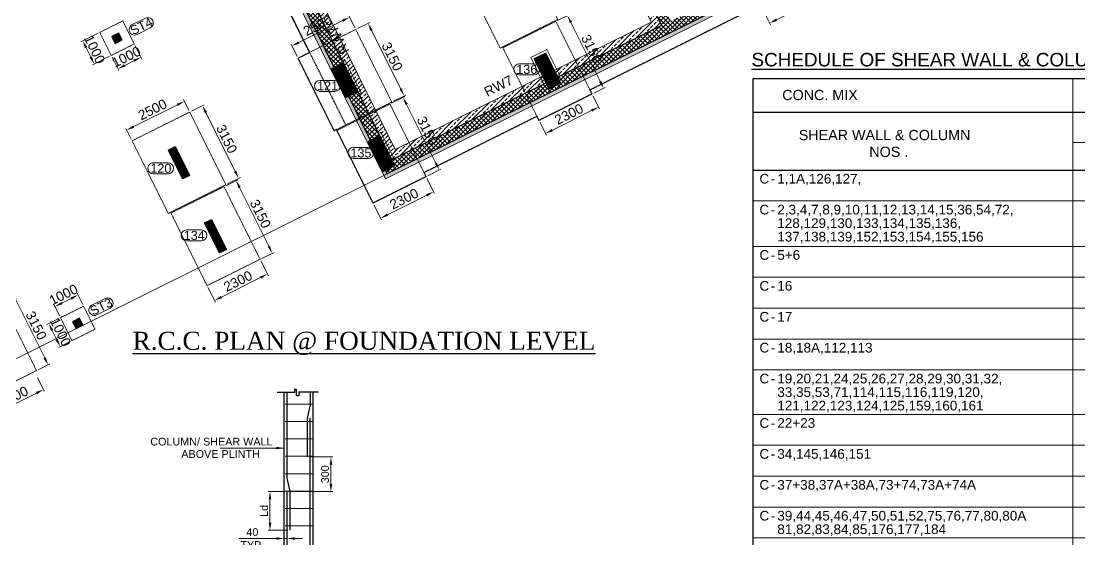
# Model space of a CAD drawing. Header units: millimetres. Extents: x 99112 to 332273, y 431815 to 552227.
# Drawn here: x 173091 to 214210, y 471820 to 491959 of the extents above; entities that cross this region are included whole.
import ezdxf
from ezdxf.enums import TextEntityAlignment as Align

# ---------------------------------------------------------------- set-up
doc = ezdxf.new("R2010")
doc.units = ezdxf.units.MM
doc.header["$LTSCALE"] = 100
doc.header["$MEASUREMENT"] = 0
doc.linetypes.add('HIDDEN', pattern=[0.375, 0.25, -0.125])
for name, color, linetype in [('AHC-ELE-2', 1, 'Continuous'), ('Col. sch.', 4, 'Continuous'), ('SBC-TREINF TXT', 7, 'Continuous')]:
    doc.layers.add(name, color=color, linetype=linetype)
for name, color, linetype, lineweight in [('COL HATCH', 67, 'Continuous', 25), ('colno', 11, 'Continuous', 15), ('COLUMN', 84, 'Continuous', 30), ('COLUMN COVER', 2, 'Continuous', 20), ('DIM', 8, 'Continuous', 13), ('FOOTING', 12, 'HIDDEN', 20), ('HATCH', 251, 'Continuous', 9), ('LINE- 1', 7, 'Continuous', 25), ('LINE- 2', 35, 'Continuous', 13), ('LINKS', 3, 'Continuous', 18), ('MAIN TEXT', 6, 'Continuous', 30), ('PEDESTAL HATCH', 59, 'Continuous', 13), ('RAFT', 42, 'HIDDEN', 30), ('REINF', 4, 'Continuous', 30), ('RET WALL', 31, 'Continuous', 30), ('RET WALL HATCH', 57, 'Continuous', 13), ('STUB', 2, 'Continuous', 30), ('TEXT', 255, 'Continuous', 25)]:
    doc.layers.add(name, color=color, linetype=linetype, lineweight=lineweight)
doc.styles.add('ARIAL', font='arial.ttf')
doc.styles.add('TIMES NEW ROMAN', font='times.ttf', dxfattribs={"width": 0.8, "height": 12})
doc.dimstyles.new('100', dxfattribs={"dimscale": 100, "dimtxt": 2, "dimasz": 2, "dimexe": 0.5, "dimexo": 0.5, "dimgap": 0.5, "dimtad": 1, "dimdec": 0, "dimzin": 3, "dimdsep": 46, "dimtxsty": 'ARIAL', "dimcen": 0, "dimdle": 1, "dimclrd": 256, "dimclre": 256, "dimclrt": 4, "dimadec": 0, "dimazin": 0, "dimtfac": 1, "dimtdec": 0, "dimtmove": 0, "dimatfit": 3, "dimfxl": 0, "dimtolj": 1, "dimtzin": 0, "dimlwd": -1, "dimlwe": -1, "dimarcsym": 0})
doc.dimstyles.new('150', dxfattribs={"dimscale": 150, "dimtxt": 2.5, "dimasz": 2, "dimexe": 0.5, "dimexo": 0.5, "dimgap": 0.5, "dimtad": 1, "dimdec": 0, "dimzin": 3, "dimdsep": 46, "dimtxsty": 'ARIAL', "dimcen": 0, "dimdle": 1, "dimclrd": 256, "dimclre": 256, "dimclrt": 4, "dimadec": 0, "dimazin": 0, "dimtfac": 1, "dimtdec": 0, "dimtmove": 0, "dimatfit": 3, "dimfxl": 0, "dimtolj": 1, "dimtzin": 0, "dimlwd": -1, "dimlwe": -1, "dimarcsym": 0})

# ---------------------------------------------------------------- blocks, each defined once
blk = doc.blocks.new('*D242')
at = {"layer": 'DIM', "transparency": 16777216}
for p, q in [((172351, 481244), (172801, 481468)), ((172868, 481166), (174004, 478883)), ((173755, 478424), (174205, 478648))]:
    blk.add_line(p, q, dxfattribs=at)
for points in [[(172912, 481188), (172823, 481144), (172734, 481434)], [(173959, 478861), (174049, 478905), (174138, 478615)]]:
    blk.add_solid(points, dxfattribs=at)
at = {"layer": 'DIM', "color": 4, "transparency": 16777216, "insert": (173675, 480143), "char_height": 375, "attachment_point": 5, "rotation": 296.467, "style": 'ARIAL'}
blk.add_mtext('\\A1;3150', dxfattribs=at)
blk = doc.blocks.new('*D243')
at = {"layer": 'DIM', "transparency": 16777216}
for p, q in [((173722, 478122), (173988, 477586)), ((173686, 477519), (172165, 476762)), ((171663, 477096), (171929, 476561))]:
    blk.add_line(p, q, dxfattribs=at)
for points in [[(173709, 477474), (173664, 477564), (173955, 477653)], [(172142, 476806), (172187, 476717), (171896, 476628)]]:
    blk.add_solid(points, dxfattribs=at)
at = {"layer": 'DIM', "color": 4, "transparency": 16777216, "insert": (172807, 477379), "char_height": 375, "attachment_point": 5, "rotation": 26.467, "style": 'ARIAL'}
blk.add_mtext('\\A1;2300', dxfattribs=at)
blk = doc.blocks.new('*D244')
at = {"layer": 'DIM', "transparency": 16777216}
for p, q in [((179604, 488497), (179397, 488912)), ((179162, 488712), (177461, 487865)), ((177366, 487382), (177159, 487798))]:
    blk.add_line(p, q, dxfattribs=at)
for points in [[(179184, 488667), (179140, 488756), (179431, 488845)], [(177439, 487910), (177484, 487820), (177193, 487731)]]:
    blk.add_solid(points, dxfattribs=at)
at = {"layer": 'DIM', "color": 4, "transparency": 16777216, "insert": (178193, 488527), "char_height": 375, "attachment_point": 5, "rotation": 26.467, "style": 'ARIAL'}
blk.add_mtext('\\A1;2500', dxfattribs=at)
blk = doc.blocks.new('*D245')
at = {"layer": 'DIM', "transparency": 16777216}
for p, q in [((179705, 488463), (180201, 488710)), ((180268, 488408), (181404, 486125)), ((181109, 485643), (181605, 485890))]:
    blk.add_line(p, q, dxfattribs=at)
for points in [[(180312, 488430), (180223, 488386), (180134, 488677)], [(181359, 486103), (181449, 486148), (181538, 485857)]]:
    blk.add_solid(points, dxfattribs=at)
at = {"layer": 'DIM', "color": 4, "transparency": 16777216, "insert": (181075, 487385), "char_height": 375, "attachment_point": 5, "rotation": 296.467, "style": 'ARIAL'}
blk.add_mtext('\\A1;3150', dxfattribs=at)
blk = doc.blocks.new('*D246')
at = {"layer": 'DIM', "transparency": 16777216}
for p, q in [((181035, 485567), (181509, 485803)), ((181575, 485501), (182712, 483218)), ((182439, 482747), (182912, 482983))]:
    blk.add_line(p, q, dxfattribs=at)
for points in [[(181620, 485523), (181530, 485479), (181441, 485770)], [(182667, 483196), (182756, 483241), (182845, 482950)]]:
    blk.add_solid(points, dxfattribs=at)
at = {"layer": 'DIM', "color": 4, "transparency": 16777216, "insert": (182382, 484478), "char_height": 375, "attachment_point": 5, "rotation": 296.467, "style": 'ARIAL'}
blk.add_mtext('\\A1;3150', dxfattribs=at)
blk = doc.blocks.new('*D247')
at = {"layer": 'DIM', "transparency": 16777216}
for p, q in [((182405, 482647), (182692, 482071)), ((182390, 482004), (180868, 481247)), ((180346, 481622), (180633, 481046))]:
    blk.add_line(p, q, dxfattribs=at)
for points in [[(182412, 481960), (182367, 482049), (182658, 482138)], [(180846, 481291), (180890, 481202), (180599, 481113)]]:
    blk.add_solid(points, dxfattribs=at)
at = {"layer": 'DIM', "color": 4, "transparency": 16777216, "insert": (181510, 481864), "char_height": 375, "attachment_point": 5, "rotation": 26.467, "style": 'ARIAL'}
blk.add_mtext('\\A1;2300', dxfattribs=at)
blk = doc.blocks.new('*D248')
at = {"layer": 'DIM', "transparency": 16777216}
for p, q in [((185579, 491979), (183878, 491132)), ((186050, 491706), (185814, 492180)), ((183812, 490591), (183576, 491065))]:
    blk.add_line(p, q, dxfattribs=at)
for points in [[(185601, 491934), (185556, 492023), (185847, 492112)], [(183855, 491177), (183900, 491087), (183609, 490998)]]:
    blk.add_solid(points, dxfattribs=at)
at = {"layer": 'DIM', "color": 4, "transparency": 16777216, "insert": (184609, 491794), "char_height": 375, "attachment_point": 5, "rotation": 26.467, "style": 'ARIAL'}
blk.add_mtext('\\A1;2500', dxfattribs=at)
blk = doc.blocks.new('*D249')
at = {"layer": 'DIM', "transparency": 16777216}
for p, q in [((186150, 491672), (186629, 491910)), ((186695, 491608), (187832, 489325)), ((187554, 488852), (188033, 489090))]:
    blk.add_line(p, q, dxfattribs=at)
for points in [[(186740, 491630), (186651, 491586), (186562, 491877)], [(187787, 489303), (187877, 489348), (187966, 489057)]]:
    blk.add_solid(points, dxfattribs=at)
at = {"layer": 'DIM', "color": 4, "transparency": 16777216, "insert": (187502, 490586), "char_height": 375, "attachment_point": 5, "rotation": 296.467, "style": 'ARIAL'}
blk.add_mtext('\\A1;3150', dxfattribs=at)
blk = doc.blocks.new('*D250')
at = {"layer": 'DIM', "transparency": 16777216}
for p, q in [((187480, 488776), (187993, 489032)), ((188060, 488730), (189197, 486447)), ((188884, 485956), (189397, 486212))]:
    blk.add_line(p, q, dxfattribs=at)
for points in [[(188105, 488752), (188015, 488707), (187926, 488998)], [(189152, 486425), (189241, 486469), (189330, 486178)]]:
    blk.add_solid(points, dxfattribs=at)
at = {"layer": 'DIM', "color": 4, "transparency": 16777216, "insert": (188867, 487707), "char_height": 375, "attachment_point": 5, "rotation": 296.467, "style": 'ARIAL'}
blk.add_mtext('\\A1;3150', dxfattribs=at)
blk = doc.blocks.new('*D251')
at = {"layer": 'DIM', "transparency": 16777216}
for p, q in [((188850, 485856), (189144, 485267)), ((188842, 485200), (187320, 484442)), ((186791, 484831), (187085, 484242))]:
    blk.add_line(p, q, dxfattribs=at)
for points in [[(188864, 485155), (188819, 485245), (189110, 485334)], [(187298, 484487), (187342, 484398), (187051, 484309)]]:
    blk.add_solid(points, dxfattribs=at)
at = {"layer": 'DIM', "color": 4, "transparency": 16777216, "insert": (187962, 485060), "char_height": 375, "attachment_point": 5, "rotation": 26.467, "style": 'ARIAL'}
blk.add_mtext('\\A1;2300', dxfattribs=at)
blk = doc.blocks.new('*D254')
at = {"layer": 'DIM', "transparency": 16777216}
for p, q in [((193926, 491985), (194377, 492210)), ((194443, 491908), (195580, 489625)), ((195329, 489165), (195780, 489390))]:
    blk.add_line(p, q, dxfattribs=at)
for points in [[(194488, 491930), (194398, 491885), (194309, 492176)], [(195535, 489603), (195624, 489647), (195713, 489356)]]:
    blk.add_solid(points, dxfattribs=at)
at = {"layer": 'DIM', "color": 4, "transparency": 16777216, "insert": (195250, 490885), "char_height": 375, "attachment_point": 5, "rotation": 296.467, "style": 'ARIAL'}
blk.add_mtext('\\A1;3150', dxfattribs=at)
blk = doc.blocks.new('*D255')
at = {"layer": 'DIM', "transparency": 16777216}
for p, q in [((195296, 489065), (195549, 488556)), ((195247, 488489), (193725, 487731)), ((193237, 488040), (193490, 487531))]:
    blk.add_line(p, q, dxfattribs=at)
for points in [[(195269, 488444), (195225, 488534), (195516, 488623)], [(193703, 487776), (193748, 487687), (193457, 487598)]]:
    blk.add_solid(points, dxfattribs=at)
at = {"layer": 'DIM', "color": 4, "transparency": 16777216, "insert": (194367, 488349), "char_height": 375, "attachment_point": 5, "rotation": 26.467, "style": 'ARIAL'}
blk.add_mtext('\\A1;2300', dxfattribs=at)
blk = doc.blocks.new('*D259')
at = {"layer": 'DIM', "transparency": 16777216}
for p, q in [((203979, 493388), (204252, 492840)), ((203950, 492774), (202428, 492016)), ((201920, 492363), (202193, 491815))]:
    blk.add_line(p, q, dxfattribs=at)
for points in [[(203972, 492729), (203927, 492819), (204218, 492907)], [(202406, 492061), (202450, 491971), (202159, 491882)]]:
    blk.add_solid(points, dxfattribs=at)
at = {"layer": 'DIM', "color": 4, "transparency": 16777216, "insert": (203070, 492634), "char_height": 375, "attachment_point": 5, "rotation": 26.467, "style": 'ARIAL'}
blk.add_mtext('\\A1;2300', dxfattribs=at)
blk = doc.blocks.new('stp layout 12-03-19')
at = {"layer": 'PEDESTAL HATCH'}
h = blk.add_hatch(dxfattribs=at)
h.set_pattern_fill('ANSI33', color=256, scale=1000, style=0)
h.set_pattern_definition([(45, (285009.31, 520902.9), (-176.7767, 176.7767), []), (45, (285186.1, 520902.9), (-176.7767, 176.7767), [125, -62.5])])
h.paths.add_polyline_path([(45610, 38360), (2450, 38360), (2450, 38210), (45460, 38210), (45460, 5123.4), (35024.9, 2902), (6395.8, -11351.3), (1546.4, -1611), (12736.3, 3960.1), (14777.9, -140.6), (18985.3, 1954.1), (21618.3, -3326), (21883.3, -3193.8), (19118.7, 2359.3), (14912.6, 261.8), (12936.7, 4230.6), (1345.3, -1543.6), (6328.3, -11552.5), (35074.7, 2759.3), (45610, 5002)])
h = blk.add_hatch(dxfattribs=at)
h.set_pattern_fill('ANSI33', color=256, scale=1000, style=0)
h.set_pattern_definition([(45, (52048.63, 152289.1), (-176.7767, 176.7767), []), (45, (52225.4, 152289.1), (-176.7767, 176.7767), [125, -62.5])])
h.paths.add_polyline_path([(12555.5, 3425.8), (10528, 2416.2), (2082, -1789.3), (6575.6, -10815), (17049.3, -5600.5), (14416.1, -311.5)])
h.paths.add_polyline_path([(10661.7, 2147.7), (12420.6, 3023.5), (14147.6, -445.2), (16647, -5465.7), (6710.4, -10412.7), (2484.3, -1924.1)], flags=16)
h.paths.add_polyline_path([(8965.1, -902, -1), (7980.7, -902, -1)], flags=0)
h.paths.add_polyline_path([(9678, 904.3), (11823.7, 904.3), (11823.7, -245.8), (9678, -245.8)], flags=0)
h.paths.add_polyline_path([(9629.9, -169.1), (11949.9, -169), (11949.8, 413.1), (9629.9, 412.9)], flags=8)
h.paths.add_polyline_path([(9602.5, 358.9), (11861.3, 359.1), (11861.3, 933.5), (9602.5, 933.3)], flags=8)
h.paths.add_polyline_path([(10237.3, -8495.2), (11447.3, -7892.8), (11196.5, -7389.2), (9986.6, -7991.7)], flags=8)
h.paths.add_polyline_path([(5057.3, -6631.6), (4454.8, -5421.6), (3951.3, -5672.3), (4553.7, -6882.3)], flags=8)
h.paths.add_polyline_path([(8885.6, -919.4), (11435.3, -919.2), (11435.2, -344.8), (8885.5, -345)], flags=8)
h.paths.add_polyline_path([(9196.1, -1424.4), (11014.6, -1424.3), (11014.5, -861.8), (9196.1, -861.9)], flags=8)
at = {"layer": 'RET WALL HATCH'}
h = blk.add_hatch(dxfattribs=at)
h.set_pattern_fill('ANSI37', color=256, scale=1000, style=0)
h.set_pattern_definition([(45, (285009.31, 661434.82), (-88.388348, 88.388348), []), (135, (285009.31, 661434.82), (-88.388348, -88.388348), [])])
h.paths.add_polyline_path([(33350, 37710), (36800, 37710), (36800, 37810), (45060, 37810), (45060, 5447.2), (34892, 3282.7), (21618.2, -3325.8), (18985.3, 1954.1), (14777.9, -140.6), (12735, 3962.6), (1546.4, -1611), (6395.8, -11351.3), (35024.9, 2902), (45460, 5123.4), (45460, 38210), (2450, 38210), (2450, 5860), (33350, 5860)])
h.paths.add_polyline_path([(32950, 25560), (14600, 25560), (14600, 31460), (32950, 31460)], flags=16)
h.paths.add_polyline_path([(32950, 31960), (14600, 31960), (14600, 37710), (32950, 37710)], flags=16)
h.paths.add_polyline_path([(32950, 25060), (32950, 19110), (14600, 19110), (14600, 25060)], flags=16)
h.paths.add_polyline_path([(32950, 18710), (32950, 6260), (24400, 6260), (24400, 18710)], flags=16)
h.paths.add_polyline_path([(24000, 18710), (24000, 6260), (14600, 6260), (14600, 18710)], flags=16)
h.paths.add_polyline_path([(14200, 25510), (2850, 25510), (2850, 25110), (14200, 25110), (14200, 19110), (2850, 19110), (2850, 18710), (14200, 18710), (14200, 6260), (2850, 6260), (2850, 37810), (14200, 37810), (14200, 31910), (2850, 31910), (2850, 31510), (14200, 31510)], flags=16)
h.paths.add_polyline_path([(18805.5, 1417.7), (21256.7, -3505.8), (17407.4, -5422.2), (14956.1, -498.7)], flags=16)
h.paths.add_polyline_path([(12555.5, 3425.8), (14416.1, -311.5), (17049.3, -5600.5), (6575.6, -10815), (2082, -1789.3), (10528, 2416.2)], flags=16)
at = {"layer": 'HATCH'}
blk.add_lwpolyline([(522.2, -900), (3380.7, -6641.5), (2933.1, -6864.4), (4337, -9684.2), (4426.5, -9639.6), (5846, -12490.8), (7904.9, -11465.8), (7826.9, -11309.1), (12213.4, -9125.2), (12291.4, -9281.9), (14350.3, -8256.8), (14272.3, -8100.2), (20896.7, -4802.1)], dxfattribs=at)
at = {"layer": 'PEDESTAL HATCH', "elevation": -389.1}
blk.add_lwpolyline([(2450, 38210), (2450, 38360), (45610, 38360), (45610, 5002), (35074.7, 2759.3), (6328.3, -11552.5), (1345.3, -1543.6)], dxfattribs=at)
at = {"layer": 'PEDESTAL HATCH'}
blk.add_lwpolyline([(16647, -5465.7), (6710.4, -10412.7), (2484.3, -1924.1), (10661.7, 2147.7), (12420.6, 3023.5), (14147.6, -445.2)], close=True, dxfattribs=at)
at = {"layer": 'RAFT', "elevation": -389.1}
blk.add_lwpolyline([(33787.5, 1615.7), (29401, -568.1), (29479, -724.8), (27420.1, -1749.9), (27342.1, -1593.2), (22955.7, -3777), (23033.6, -3933.7), (20974.7, -4958.8), (20896.7, -4802.1), (14272.3, -8100.2), (14350.3, -8256.8), (12291.4, -9281.9), (12213.4, -9125.2), (7826.9, -11309.1), (7904.9, -11465.8), (5846, -12490.8), (4426.5, -9639.6), (4337, -9684.2), (2933.1, -6864.4), (3380.7, -6641.5), (522.2, -900), (-900, -900), (-900, 561)], dxfattribs=at)
at = {"layer": 'RAFT', "linetype": 'HIDDEN'}
blk.add_lwpolyline([(522.2, -900), (4800.2, -9492.7)], dxfattribs=at)
at = {"layer": 'RAFT'}
blk.add_lwpolyline([(4426.5, -9639.6), (4337, -9684.2), (2933.1, -6864.3), (3141.2, -6760.7)], dxfattribs=at)
at = {"layer": 'RET WALL'}
for points in [[(34892, 3282.7), (45060, 5447.2), (45060, 37810), (36800, 37810), (36800, 37710), (33350, 37710), (33350, 5860), (2450, 5860), (2450, 38210), (45460, 38210), (45460, 5123.4), (35024.9, 2902), (6395.8, -11351.3), (1546.4, -1611), (12735, 3962.6), (14777.9, -140.6), (18985.3, 1954.1), (21618.2, -3325.8), (34892, 3282.7)], [(17049.3, -5600.5), (6575.6, -10815), (2082, -1789.3), (10528, 2416.2), (12555.5, 3425.8), (14416.1, -311.5), (17049.3, -5600.5)]]:
    blk.add_lwpolyline(points, dxfattribs=at)
at = {"layer": 'TEXT', "style": 'ARIAL'}
for rotation, p in [(116.47, (4931.6, -6589.4)), (26.47, (10279.4, -8369.5))]:
    blk.add_text('RW7', height=375, rotation=rotation, dxfattribs=at).set_placement(p)
blk = doc.blocks.new('*D892')
at = {"layer": 'DIM', "transparency": 16777216}
for p, q in [((-350, 23332), (-789, 23332)), ((-739, 23132), (-739, 22532)), ((-275, 22332), (-789, 22332))]:
    blk.add_line(p, q, dxfattribs=at)
for points in [[(-705, 23132), (-772, 23132), (-739, 23332)], [(-772, 22532), (-705, 22532), (-739, 22332)]]:
    blk.add_solid(points, dxfattribs=at)
at = {"layer": 'DIM', "color": 4, "transparency": 16777216, "insert": (-890, 22832), "char_height": 200, "attachment_point": 5, "rotation": 90, "style": 'ARIAL'}
blk.add_mtext('\\A1;Ld', dxfattribs=at)
blk = doc.blocks.new('*D893')
at = {"layer": 'DIM', "transparency": 16777216}
for p, q in [((275, 24232), (889, 24232)), ((839, 23532), (839, 24032)), ((-250, 23332), (889, 23332))]:
    blk.add_line(p, q, dxfattribs=at)
for points in [[(873, 24032), (806, 24032), (839, 24232)], [(806, 23532), (873, 23532), (839, 23332)]]:
    blk.add_solid(points, dxfattribs=at)
at = {"layer": 'DIM', "color": 4, "transparency": 16777216, "insert": (687, 23782), "char_height": 200, "attachment_point": 5, "rotation": 90, "style": 'ARIAL'}
blk.add_mtext('\\A1;300', dxfattribs=at)
blk = doc.blocks.new('Z$W@#0EFB04CB')
at = {"layer": 'COLUMN COVER'}
for points in [[(49910, -45622), (49398, -44592), (48771, -44904), (49284, -45934)], [(41455, -45017), (41544, -44972), (42190, -46270), (42101, -46315)], [(43465, -48830), (42953, -47801), (42863, -47846)]]:
    blk.add_lwpolyline(points, dxfattribs=at)
blk = doc.blocks.new('Z$W@#0B193674')
at = {"layer": 'HATCH', "linetype": 'Continuous', "ltscale": 1000}
blk.add_lwpolyline([(50, 150), (-38300, 150, 0.414214), (-42600, -4150), (-42600, -40327, 0.41467), (-10475, -72402, 0.115605), (3770, -69040), (43196, -49411)], format="xyb", dxfattribs=at)
blk = doc.blocks.new('Z$W@#1A410294')
at = {"layer": 'HATCH'}
blk.add_blockref('Z$W@#0B193674', (26325, 68068), dxfattribs=at)
blk = doc.blocks.new('*D820')
at = {"layer": 'DIM', "transparency": 16777216}
for p, q in [((176076, 491489), (175415, 491161)), ((175616, 490925), (175794, 490567)), ((176521, 490594), (175861, 490265))]:
    blk.add_line(p, q, dxfattribs=at)
for points in [[(175661, 490948), (175571, 490903), (175482, 491194)], [(175749, 490545), (175839, 490590), (175928, 490299)]]:
    blk.add_solid(points, dxfattribs=at)
at = {"layer": 'DIM', "color": 4, "transparency": 16777216, "insert": (175943, 490865), "char_height": 375, "attachment_point": 5, "rotation": 296.467, "style": 'ARIAL'}
blk.add_mtext('\\A1;1000', dxfattribs=at)
blk = doc.blocks.new('*D821')
at = {"layer": 'DIM', "transparency": 16777216}
for p, q in [((177517, 491006), (177775, 490489)), ((176622, 490561), (176879, 490043)), ((177115, 490244), (177473, 490422))]:
    blk.add_line(p, q, dxfattribs=at)
for points in [[(177495, 490378), (177450, 490467), (177741, 490556)], [(177092, 490289), (177137, 490199), (176846, 490110)]]:
    blk.add_solid(points, dxfattribs=at)
at = {"layer": 'DIM', "color": 4, "transparency": 16777216, "insert": (177175, 490572), "char_height": 375, "attachment_point": 5, "rotation": 26.467, "style": 'ARIAL'}
blk.add_mtext('\\A1;1000', dxfattribs=at)
blk = doc.blocks.new('*D822')
at = {"layer": 'DIM', "transparency": 16777216}
for p, q in [((174673, 481013), (175031, 481191)), ((175481, 480959), (175266, 481392)), ((174586, 480514), (174371, 480946))]:
    blk.add_line(p, q, dxfattribs=at)
for points in [[(175053, 481146), (175009, 481236), (175300, 481325)], [(174651, 481058), (174695, 480968), (174404, 480879)]]:
    blk.add_solid(points, dxfattribs=at)
at = {"layer": 'DIM', "color": 4, "transparency": 16777216, "insert": (174733, 481340), "char_height": 375, "attachment_point": 5, "rotation": 26.467, "style": 'ARIAL'}
blk.add_mtext('\\A1;1000', dxfattribs=at)
blk = doc.blocks.new('*D823')
at = {"layer": 'DIM', "transparency": 16777216}
for p, q in [((174553, 480413), (174094, 480185)), ((174295, 479950), (174473, 479591)), ((174998, 479518), (174540, 479289))]:
    blk.add_line(p, q, dxfattribs=at)
for points in [[(174340, 479972), (174250, 479927), (174161, 480218)], [(174428, 479569), (174518, 479614), (174607, 479323)]]:
    blk.add_solid(points, dxfattribs=at)
at = {"layer": 'DIM', "color": 4, "transparency": 16777216, "insert": (174623, 479889), "char_height": 375, "attachment_point": 5, "rotation": 296.467, "style": 'ARIAL'}
blk.add_mtext('\\A1;1000', dxfattribs=at)
blk = doc.blocks.new('Z$W@#02D24EF1')
for p, q in [((-375, 20947.2, 0), (-375, 25903, 0)), ((375, 20947.2), (375, 25905.1))]:
    blk.add_line(p, q)
at = {"layer": 'AHC-ELE-2', "elevation": 0}
blk.add_lwpolyline([(517.8, 25905.1), (9.7, 25905.1), (9.7, 25816.1), (-48.8, 25816.1), (-48.8, 25980.3), (-104.8, 25980.3), (-104.8, 25903), (-555.2, 25903)], dxfattribs=at)
at = {"layer": 'DIM'}
for p, q in [((-575, 22119.1, 0), (-1540.2, 22119.1, 0)), ((-375, 22178.9, 0), (-375, 22069.1, 0)), ((-300, 22119.1, 0), (-375, 22119.1, 0)), ((-300, 22178.9, 0), (-300, 22069.1, 0)), ((-100, 22119.1, 0), (100, 22119.1, 0))]:
    blk.add_line(p, q, dxfattribs=at)
for points in [[(-575, 22085.8, 0), (-575, 22152.4, 0), (-375, 22119.1, 0)], [(-100, 22152.4, 0), (-100, 22085.8, 0), (-300, 22119.1, 0)]]:
    blk.add_solid(points, dxfattribs=at)
at = {"layer": 'LINKS'}
for p, q in [((-350, 25597.2), (350, 25597.2)), ((-350, 25597.2), (350, 25597.2)), ((-350, 25147.2), (350, 25147.2)), ((-350, 24697.2), (350, 24697.2)), ((-350, 24247.2), (350, 24247.2)), ((-350, 23797.2), (350, 23797.2)), ((-350, 23347.2), (350, 23347.2)), ((-350, 22897.2), (350, 22897.2)), ((-350, 22447.2), (350, 22447.2))]:
    blk.add_line(p, q, dxfattribs=at)
at = {"layer": 'REINF'}
for points in [[(-300, 25903), (-300, 23683.1), (-225, 23332.1), (-225, 22332.1)], [(300, 25905.1), (300, 25583.1), (225, 25232.1), (225, 24232.1)]]:
    blk.add_lwpolyline(points, dxfattribs=at)
for points in [[(1200, 13747.2), (350, 13747.2, -0.4142136), (300, 13797.2), (300, 25232.1)], [(-300, 23332.1), (-300, 13797.2, -0.4142136), (-350, 13747.2), (-1200, 13747.2)]]:
    blk.add_lwpolyline(points, format="xyb", dxfattribs=at)
at = {"layer": 'DIM', "color": 7, "insert": (-1195.1, 22119.1, 0), "char_height": 200, "attachment_point": 5, "style": 'ARIAL'}
blk.add_mtext('40\\PTYP.', dxfattribs=at)
at = {"layer": 'SBC-TREINF TXT', "style": 'ARIAL'}
for s, p in [('COLUMN/ SHEAR WALL', (-2256.1, 24631.9, 0)), ('ABOVE PLINTH', (-2018.4, 24306.6, 0))]:
    blk.add_text(s, height=200, dxfattribs=at).set_placement(p, align=Align.MIDDLE)
at = {"layer": 'DIM'}
for base, p2, text, picture, middle in [((839.3, 24232.1, 0), (225, 24232.1), '300', '*D893', (687.1, 23782.1, 0)), ((-738.6, 22332.1, 0), (-225, 22332.1), 'Ld', '*D892', (-890.2, 22832.1, 0))]:
    dim = blk.add_linear_dim(base=base, p1=(-300, 23332.1), p2=p2, angle=90, text=text, dimstyle='100', dxfattribs=at)
    dim.commit()
    dim.dimension.update_dxf_attribs({"geometry": picture, "text_midpoint": middle})
blk.add_leader([(-375, 24461), (-2025.9, 24461)], dimstyle='100', override={"dimgap": 0.5, "dimtad": 0}, dxfattribs=at)

msp = doc.modelspace()

# ---------------------------------------------------------------- hatches: boundary and pattern name
at = {"layer": 'COL HATCH'}
h = msp.add_hatch(dxfattribs=at)
h.set_pattern_fill('ANSI31', color=256, scale=100, angle=-0.02845, style=0)
h.set_pattern_definition([(251.467025, (371204.877, 980899.085), (11.85176104, -3.9731298), [])])
h.paths.add_polyline_path([(193596.8, 489335.8), (194044.4, 489558.7), (193465, 490722.4), (193017.4, 490499.6)])
h = msp.add_hatch(dxfattribs=at)
h.set_pattern_fill('ANSI31', color=256, scale=100, angle=-0.02845, style=0)
h.set_pattern_definition([(251.467025, (371201.849, 980905.172), (11.85176104, -3.9731298), [])])
h.paths.add_polyline_path([(186168.4, 489223.3), (185720.8, 489000.5), (185163.7, 490119.5), (185611.3, 490342.3)])
h = msp.add_hatch(dxfattribs=at)
h.set_pattern_fill('ANSI31', color=256, scale=100, angle=-0.02845, style=0)
h.set_pattern_definition([(251.467025, (371206.305, 980896.22), (11.85176104, -3.9731298), [])])
h.paths.add_polyline_path([(187151.4, 486126.9), (187599, 486349.8), (187019.7, 487513.5), (186572.1, 487290.7)])
h = msp.add_hatch(dxfattribs=at)
h.set_pattern_fill('ANSI31', color=256, scale=100, angle=-153.53297, style=0)
h.set_pattern_definition([(251.467025, (334628.227, 1007121.441), (11.85176104, -3.9731298), [])])
h.paths.add_polyline_path([(179364.9, 485836.1), (178807.8, 486955.1), (179076.4, 487088.8), (179633.5, 485969.8)])
h = msp.add_hatch(dxfattribs=at)
h.set_pattern_fill('ANSI31', color=256, scale=100, angle=-153.53297, style=0)
h.set_pattern_definition([(251.467025, (334632.684, 1007112.49), (11.85176104, -3.9731298), [])])
h.paths.add_polyline_path([(180795.6, 482962.6), (180216.2, 484126.3), (180484.8, 484260), (181064.1, 483096.3)])
at = {"layer": 'STUB', "lineweight": 15}
h = msp.add_hatch(dxfattribs=at)
h.set_pattern_fill('ANSI31', color=67, scale=100, style=0)
h.set_pattern_definition([(45, (467146.827, 2089826.659), (-8.838834765, 8.838834765), [])])
h.paths.add_polyline_path([(176745.7, 491097), (177014.3, 491230.7), (176880.6, 491499.3), (176612, 491365.6)])
h = msp.add_hatch(dxfattribs=at)
h.set_pattern_fill('ANSI31', color=67, scale=100, style=0)
h.set_pattern_definition([(45, (465623.817, 2078750.134), (-8.838834765, 8.838834765), [])])
h.paths.add_polyline_path([(175222.7, 480020.5), (175491.3, 480154.2), (175357.6, 480422.7), (175089, 480289)])

# ---------------------------------------------------------------- linework, layer by layer
at = {"layer": 'colno'}
for points in [[(177592.4, 491443.5, -1), (177401.9, 491826.1), (177914.5, 492081.2, -1), (178105, 491698.6)], [(176030.4, 480554, -1), (175839.9, 480936.6), (176352.5, 481191.7, -1), (176543, 480809.1)]]:
    msp.add_lwpolyline(points, format="xyb", close=True, dxfattribs=at)
at = {"layer": 'colno', "elevation": -1455.5}
for points in [[(192436.9, 489874.7, -1), (192437.1, 490302.1), (193009.6, 490301.8, -1), (193009.4, 489874.4)], [(184699.8, 489233.8, -1), (184700, 489661.2), (185272.6, 489660.9, -1), (185272.3, 489233.5)], [(185995.4, 486628.2, -1), (185995.6, 487055.6), (186568.2, 487055.3, -1), (186568, 486627.9)], [(178224, 486032.3, -1), (178224.3, 486459.7), (178796.8, 486459.4, -1), (178796.6, 486032)], [(179519.7, 483426.7, -1), (179519.9, 483854.1), (180092.5, 483853.8, -1), (180092.3, 483426.4)]]:
    msp.add_lwpolyline(points, format="xyb", close=True, dxfattribs=at)
at = {"layer": 'COLUMN'}
for points in [[(193596.8, 489335.8), (194044.4, 489558.7), (193465, 490722.4), (193017.4, 490499.6)], [(186168.4, 489223.3), (185720.8, 489000.5), (185163.7, 490119.5), (185611.3, 490342.3)], [(187151.4, 486126.9), (187599, 486349.8), (187019.7, 487513.5), (186572.1, 487290.7)], [(179364.9, 485836.1), (178807.8, 486955.1), (179076.4, 487088.8), (179633.5, 485969.8)], [(180795.6, 482962.6), (180216.2, 484126.3), (180484.8, 484260), (181064.1, 483096.3)]]:
    msp.add_lwpolyline(points, close=True, dxfattribs=at)
at = {"layer": 'FOOTING'}
for points in [[(192528.5, 494847.3), (190290.5, 493733.1), (191694.4, 490913.3), (193932.4, 492027.5)], [(176588.4, 490627.7), (177483.6, 491073.4), (177037.9, 491968.6), (176142.7, 491522.9)], [(193858.4, 491951.6), (191799.5, 490926.5), (193203.4, 488106.7), (195262.3, 489131.7)], [(186083.1, 491638.4), (183845.1, 490524.2), (185249, 487704.4), (187487, 488818.6)], [(187413.1, 488742.7), (185354.1, 487717.6), (186758, 484897.7), (188817, 485922.8)], [(179637.7, 488429.5), (177399.7, 487315.3), (178803.6, 484495.4), (181041.6, 485609.6)], [(180967.7, 485533.7), (178908.8, 484508.7), (180312.7, 481688.8), (182371.6, 482713.9)], [(172284.3, 481210.6), (170225.4, 480185.6), (171629.3, 477365.7), (173688.2, 478390.8)], [(175065.4, 479551.2), (175960.6, 479996.9), (175514.9, 480892), (174619.7, 480446.4)]]:
    msp.add_lwpolyline(points, close=True, dxfattribs=at)
at = {"layer": 'LINE- 1'}
for p, q in [((201522.6, 488424.1, 389.1), (231490.8, 488424, 389.1)), ((201522.5, 486176.8, 389.1), (231490.8, 486176.7, 389.1))]:
    msp.add_line(p, q, dxfattribs=at)
at = {"layer": 'LINE- 1', "elevation": 389.1}
msp.add_lwpolyline([(201522.6, 489731.5), (231490.8, 489731.4), (231490.9, 434751.4), (201522.7, 434751.5)], close=True, dxfattribs=at)
at = {"layer": 'LINE- 2'}
for p, q in [((213942, 434751.5, 389.1), (213941.8, 489731.5, 389.1)), ((213939, 487242.9, 389.1), (219347.4, 487244.3, 389.1)), ((201522.5, 484976.8, 389.1), (231490.8, 484976.7, 389.1)), ((201522.5, 483216.1, 389.1), (231490.8, 483216, 389.1)), ((201522.6, 482016.1, 389.1), (231490.9, 482016, 389.1)), ((201522.6, 480816.1, 389.1), (231490.9, 480816, 389.1)), ((201522.6, 479616.1, 389.1), (231490.9, 479616, 389.1)), ((201522.6, 478416.1, 389.1), (231490.9, 478416, 389.1)), ((201522.6, 476691.1, 389.1), (231490.9, 476691, 389.1)), ((201522.6, 475491.1, 389.1), (231490.9, 475491, 389.1)), ((201522.6, 474291.1, 389.1), (231490.9, 474291, 389.1)), ((201522.6, 473091.1, 389.1), (231490.9, 473091, 389.1)), ((201522.6, 471891.1, 389.1), (231490.9, 471891, 389.1))]:
    msp.add_line(p, q, dxfattribs=at)
at = {"layer": 'STUB'}
for points in [[(176745.7, 491097), (177014.3, 491230.7), (176880.6, 491499.3), (176612, 491365.6)], [(175222.7, 480020.5), (175491.3, 480154.2), (175357.6, 480422.7), (175089, 480289)]]:
    msp.add_lwpolyline(points, close=True, dxfattribs=at)

# ---------------------------------------------------------------- block references
at = {"xscale": 1.5, "yscale": 1.5, "zscale": 1.5}
msp.add_blockref('Z$W@#02D24EF1', (183864.2, 438692, 0), dxfattribs=at)
at = {"layer": 'COLUMN COVER'}
msp.add_blockref('Z$W@#0EFB04CB', (144112, 535448.6), dxfattribs=at)
at = {"layer": 'DIM', "linetype": 'Continuous'}
msp.add_blockref('Z$W@#1A410294', (117787.5, 467380.7), dxfattribs=at)
at = {"layer": 'RET WALL'}
msp.add_blockref('stp layout 12-03-19', (180912, 497388.6), dxfattribs=at)

# ---------------------------------------------------------------- texts
at = {"layer": 'Col. sch.', "style": 'ARIAL'}
for s, p in [('C', (201766.7, 486029.3, 389.1)), ('1,1A,126,127,', (202460.3, 486029.3, 389.1)), ('-', (202207.6, 486029.3, 389.1)), ('C', (201766.6, 484829.3, 389.1)), ('2,3,4,7,8,9,10,11,12,13,14,15,36,54,72,', (202460.3, 484829.3, 389.1)), ('-', (202207.6, 484829.3, 389.1)), ('128,129,130,133,134,135,136,', (202460.3, 484304.3, 389.1)), ('137,138,139,152,153,154,155,156', (202460.3, 483779.3, 389.1)), ('C', (201766.7, 483068.6, 389.1)), ('-', (202207.7, 483068.6, 389.1)), ('5+6', (202460.3, 483068.6, 389.1)), ('C', (201766.7, 481868.6, 389.1)), ('-', (202207.7, 481868.6, 389.1)), ('16', (202460.3, 481868.6, 389.1)), ('C', (201766.7, 480668.6, 389.1)), ('-', (202207.7, 480668.6, 389.1)), ('17', (202460.3, 480668.6, 389.1)), ('C', (201766.7, 479468.6, 389.1)), ('18,18A,112,113', (202460.3, 479468.6, 389.1)), ('-', (202207.7, 479468.6, 389.1)), ('C', (201766.7, 478268.6, 389.1)), ('19,20,21,24,25,26,27,28,29,30,31,32,', (202460.3, 478268.6, 389.1)), ('-', (202207.7, 478268.6, 389.1)), ('33,35,53,71,114,115,116,119,120,', (202460.3, 477743.6, 389.1)), ('121,122,123,124,125,159,160,161', (202460.3, 477218.6, 389.1)), ('C', (201766.7, 476543.6, 389.1)), ('-', (202207.7, 476543.6, 389.1)), ('22+23', (202460.3, 476543.6, 389.1)), ('C', (201766.7, 475343.6, 389.1)), ('34,145,146,151', (202460.3, 475343.6, 389.1)), ('-', (202207.7, 475343.6, 389.1)), ('C', (201766.7, 474143.6, 389.1)), ('37+38,37A+38A,73+74,73A+74A', (202460.3, 474143.6, 389.1)), ('-', (202207.7, 474143.6, 389.1)), ('C', (201766.7, 472943.6, 389.1)), ('39,44,45,46,47,50,51,52,75,76,77,80,80A', (202460.3, 472943.6, 389.1)), ('-', (202207.7, 472943.6, 389.1)), ('81,82,83,84,85,176,177,184', (202460.3, 472418.6, 389.1))]:
    msp.add_text(s, height=375, dxfattribs=at).set_placement(p, align=Align.TOP_LEFT)
at = {"layer": 'colno', "style": 'ARIAL'}
for s, rotation, p in [('ST4', 26.46703, (177758.8, 491765.6, -10188.5)), ('136', 359.97155, (192729.5, 490088.8, -11644)), ('121', 359.97155, (184992.4, 489447.9, -11644)), ('135', 359.97155, (186288.1, 486842.2, -11644)), ('120', 359.97155, (178516.7, 486246.4, -11644)), ('134', 359.97155, (179812.3, 483640.7, -11644)), ('ST3', 26.46703, (176196.8, 480876.1, -10188.5))]:
    msp.add_text(s, height=350, rotation=rotation, dxfattribs=at).set_placement(p, align=Align.MIDDLE_CENTER)
at = {"layer": 'MAIN TEXT', "style": 'ARIAL'}
for s, height, p in [('%%USCHEDULE OF SHEAR WALL & COLUMN FOOTING:-', 525, (210563.3, 490465.7, 389.1)), ('CONC. MIX', 397.73, (204117.7, 489092.8, 389.1)), ('SHEAR WALL & COLUMN', 397.727, (206627.8, 487537.9, 389.1)), ('NOS .', 397.73, (206790.1, 486886.1, 389.1))]:
    msp.add_text(s, height=height, rotation=0.00358, dxfattribs=at).set_placement(p, align=Align.MIDDLE)
at = {"layer": 'MAIN TEXT', "style": 'TIMES NEW ROMAN'}
msp.add_text('%%UR.C.C. PLAN @ FOUNDATION LEVEL', height=700, rotation=359.99642, dxfattribs=at).set_placement((177417.2, 479198.8))

# ---------------------------------------------------------------- dimensions: what is measured, and where the dimension line sits
at = {"layer": 'DIM'}
for p1, p2, distance, picture, middle in [((203945.7, 493454.9), (201886.8, 492429.8), 611.5, '*D259', (203069.9, 492633.6)), ((186083.1, 491638.4), (183845.1, 490524.2), -529.5, '*D248', (184609.3, 491793.9)), ((193858.4, 491951.6), (195262.3, 489131.7), 503.8, '*D254', (195250, 490885)), ((186083.1, 491638.4), (187487, 488818.6), 534.5, '*D249', (187502.2, 490585.5)), ((179637.7, 488429.5), (177399.7, 487315.3), -464.5, '*D244', (178193, 488526.7)), ((187413.1, 488742.7), (188817, 485922.8), 573.3, '*D250', (188866.9, 487707.1)), ((195262.3, 489131.7), (193203.4, 488106.7), 568.4, '*D255', (194367.4, 488349)), ((179637.7, 488429.5), (181041.6, 485609.6), 554.4, '*D245', (181074.6, 487385.5)), ((180967.7, 485533.7), (182371.6, 482713.9), 529.2, '*D246', (182382, 484478.5)), ((188817, 485922.8), (186758, 484897.7), 657.9, '*D251', (187961.9, 485060)), ((182371.6, 482713.9), (180312.7, 481688.8), 643.3, '*D247', (181510, 481864.2)), ((172284.3, 481210.6), (173688.2, 478390.8), 502.3, '*D242', (173674.6, 480143.4)), ((173688.2, 478188.7), (171629.3, 477163.6), 598.4, '*D243', (172806.7, 477379.1))]:
    dim = msp.add_aligned_dim(p1=p1, p2=p2, distance=distance, dimstyle='150', dxfattribs=at)
    dim.commit()
    dim.dimension.update_dxf_attribs({"geometry": picture, "text_midpoint": middle})
for base, p1, p2, angle, picture, middle in [((175927.8, 490298.8), (176142.7, 491522.9), (176588.4, 490627.7), 296.46703, '*D820', (175704.9, 490746.4)), ((177741.2, 490556), (176588.4, 490627.7), (177483.6, 491073.4), 26.46703, '*D821', (177293.6, 490333.2)), ((175299.5, 481324.7), (174619.7, 480446.4), (175514.9, 480892), 26.46703, '*D822', (174851.9, 481101.9)), ((174606.9, 479322.9), (174619.7, 480446.4), (175065.4, 479551.2), 296.46703, '*D823', (174384, 479770.5))]:
    dim = msp.add_linear_dim(base=base, p1=p1, p2=p2, angle=angle, dimstyle='150', dxfattribs=at)
    dim.commit()
    dim.dimension.update_dxf_attribs({"geometry": picture, "text_midpoint": middle, "dimtype": 161})

doc.saveas('drawing.dxf')
